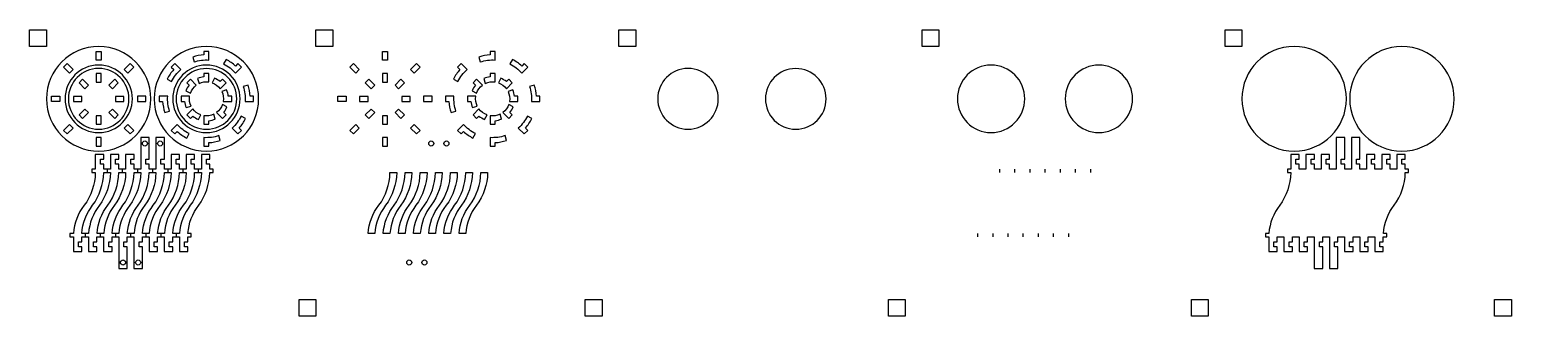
# Model space of a CAD drawing. Header units: inches. Extents: x 39 to 919, y 1 to 171.
import ezdxf

# ---------------------------------------------------------------- set-up
doc = ezdxf.new("R2010")
doc.units = ezdxf.units.IN
doc.header["$MEASUREMENT"] = 0
for name, color, linetype, lineweight, true_color in [('Corte 1', 3, 'Continuous', 25, 0x00ff00), ('Corte 2', 5, 'Continuous', 25, 0x0000ff), ('Corte 3', 1, 'Continuous', 25, 0xff0000), ('Corte 4', 30, 'Continuous', 25, 0xff7f00)]:
    doc.layers.add(name, color=color, linetype=linetype, lineweight=lineweight, true_color=true_color)

msp = doc.modelspace()

# ---------------------------------------------------------------- linework, layer by layer
for points in [[(49.26, 161.35), (39.26, 161.35), (39.26, 171.35), (49.26, 171.35)], [(219.26, 161.35), (209.26, 161.35), (209.26, 171.35), (219.26, 171.35)], [(399.26, 161.35), (389.26, 161.35), (389.26, 171.35), (399.26, 171.35)], [(579.26, 161.35), (569.26, 161.35), (569.26, 171.35), (579.26, 171.35)], [(759.26, 161.35), (749.26, 161.35), (749.26, 171.35), (759.26, 171.35)], [(199.26, 11.35), (209.26, 11.35), (209.26, 1.35), (199.26, 1.35)], [(369.26, 11.35), (379.26, 11.35), (379.26, 1.35), (369.26, 1.35)], [(549.26, 11.35), (559.26, 11.35), (559.26, 1.35), (549.26, 1.35)], [(729.26, 11.35), (739.26, 11.35), (739.26, 1.35), (729.26, 1.35)], [(909.26, 11.35), (919.26, 11.35), (919.26, 1.35), (909.26, 1.35)]]:
    msp.add_lwpolyline(points, close=True)
at = {"layer": 'Corte 1', "flags": 128}
for points in [[(65.05, 147.67), (62.93, 145.55), (59.4, 149.09), (61.52, 151.21)], [(81.76, 153.35), (78.76, 153.35), (78.76, 158.35), (81.76, 158.35)], [(95.46, 147.67), (97.58, 145.55), (101.12, 149.09), (98.99, 151.21)], [(235.05, 147.67), (232.93, 145.55), (229.4, 149.09), (231.52, 151.21)], [(251.76, 153.35), (248.76, 153.35), (248.76, 158.35), (251.76, 158.35)], [(265.46, 147.67), (267.58, 145.55), (271.12, 149.09), (268.99, 151.21)], [(72.12, 136.32), (74.25, 138.44), (70.71, 141.98), (68.59, 139.86)], [(78.76, 140.31), (81.76, 140.31), (81.76, 145.31), (78.76, 145.31)], [(91.92, 139.86), (89.8, 141.98), (86.27, 138.44), (88.39, 136.32)], [(242.12, 136.32), (244.25, 138.44), (240.71, 141.98), (238.59, 139.86)], [(248.76, 140.31), (251.76, 140.31), (251.76, 145.31), (248.76, 145.31)], [(261.92, 139.86), (259.8, 141.98), (256.27, 138.44), (258.39, 136.32)], [(57.26, 131.85), (57.26, 128.85), (52.26, 128.85), (52.26, 131.85)], [(70.26, 128.81), (70.26, 131.81), (65.26, 131.81), (65.26, 128.81)], [(74.25, 122.18), (72.12, 124.3), (68.59, 120.76), (70.71, 118.64)], [(89.8, 118.64), (91.92, 120.76), (88.39, 124.3), (86.27, 122.18)], [(95.26, 128.81), (95.26, 131.81), (90.26, 131.81), (90.26, 128.81)], [(103.26, 131.85), (103.26, 128.85), (108.26, 128.85), (108.26, 131.85)], [(227.26, 131.85), (227.26, 128.85), (222.26, 128.85), (222.26, 131.85)], [(240.26, 128.81), (240.26, 131.81), (235.26, 131.81), (235.26, 128.81)], [(244.25, 122.18), (242.12, 124.3), (238.59, 120.76), (240.71, 118.64)], [(259.8, 118.64), (261.92, 120.76), (258.39, 124.3), (256.27, 122.18)], [(265.26, 128.81), (265.26, 131.81), (260.26, 131.81), (260.26, 128.81)], [(273.26, 131.85), (273.26, 128.85), (278.26, 128.85), (278.26, 131.85)], [(62.93, 115.15), (65.05, 113.03), (61.52, 109.49), (59.4, 111.61)], [(78.76, 115.31), (81.76, 115.31), (81.76, 120.31), (78.76, 120.31)], [(97.58, 115.15), (95.46, 113.03), (98.99, 109.49), (101.12, 111.61)], [(232.93, 115.15), (235.05, 113.03), (231.52, 109.49), (229.4, 111.61)], [(248.76, 115.31), (251.76, 115.31), (251.76, 120.31), (248.76, 120.31)], [(267.58, 115.15), (265.46, 113.03), (268.99, 109.49), (271.12, 111.61)], [(81.76, 107.35), (78.76, 107.35), (78.76, 102.35), (81.76, 102.35)], [(251.76, 107.35), (248.76, 107.35), (248.76, 102.35), (251.76, 102.35)]]:
    msp.add_lwpolyline(points, close=True, dxfattribs=at)
for points in [[(123.6, 140.58, -0.098), (129.05, 147.67), (125.52, 151.21), (123.4, 149.09), (124.81, 147.67, 0.065217), (121, 142.08)], [(136.88, 152.19, -0.098), (145.76, 153.35), (145.76, 158.35), (142.76, 158.35), (142.76, 156.35, 0.065217), (136.11, 155.09)], [(154.48, 151.01, -0.098), (161.58, 145.55), (165.12, 149.09), (162.99, 151.21), (161.58, 149.8, 0.065217), (155.99, 153.6)], [(293.6, 140.58, -0.098), (299.05, 147.67), (295.52, 151.21), (293.4, 149.09), (294.81, 147.67, 0.065217), (291, 142.08)], [(306.88, 152.19, -0.098), (315.76, 153.35), (315.76, 158.35), (312.76, 158.35), (312.76, 156.35, 0.065217), (306.11, 155.09)], [(324.48, 151.01, -0.098), (331.58, 145.55), (335.12, 149.09), (332.99, 151.21), (331.58, 149.8, 0.065217), (325.99, 153.6)], [(166.09, 137.72, -0.098), (167.26, 128.85), (172.26, 128.85), (172.26, 131.85), (170.26, 131.85, 0.065217), (168.99, 138.5)], [(336.09, 137.72, -0.098), (337.26, 128.85), (342.26, 128.85), (342.26, 131.85), (340.26, 131.85, 0.065217), (338.99, 138.5)], [(122.42, 122.98, -0.098), (121.26, 131.85), (116.26, 131.85), (116.26, 128.85), (118.26, 128.85, 0.065217), (119.52, 122.2)], [(292.42, 122.98, -0.098), (291.26, 131.85), (286.26, 131.85), (286.26, 128.85), (288.26, 128.85, 0.065217), (289.52, 122.2)], [(134.03, 109.7, -0.098), (126.93, 115.15), (123.4, 111.61), (125.52, 109.49), (126.93, 110.91, 0.065217), (132.52, 107.1)], [(164.91, 120.12, -0.098), (159.46, 113.03), (162.99, 109.49), (165.12, 111.61), (163.7, 113.03, 0.065217), (167.51, 118.62)], [(304.03, 109.7, -0.098), (296.93, 115.15), (293.4, 111.61), (295.52, 109.49), (296.93, 110.91, 0.065217), (302.52, 107.1)], [(334.91, 120.12, -0.098), (329.46, 113.03), (332.99, 109.49), (335.12, 111.61), (333.7, 113.03, 0.065217), (337.51, 118.62)], [(151.63, 108.51, -0.098), (142.76, 107.35), (142.76, 102.35), (145.76, 102.35), (145.76, 104.35, 0.065217), (152.4, 105.61)], [(321.63, 108.51, -0.098), (312.76, 107.35), (312.76, 102.35), (315.76, 102.35), (315.76, 104.35, 0.065217), (322.4, 105.61)]]:
    msp.add_lwpolyline(points, format="xyb", close=True, dxfattribs=at)
at = {"layer": 'Corte 1'}
for points in [[(134.72, 133.71, -0.15), (138.25, 138.48), (134.71, 142.02), (132.59, 139.9), (134, 138.48, 0.074583), (132.07, 135.12)], [(139.89, 139.47, -0.15), (145.76, 140.35), (145.76, 145.35), (142.76, 145.35), (142.76, 143.35, 0.074583), (139.01, 142.34)], [(147.62, 139.89, -0.15), (152.39, 136.36), (155.92, 139.9), (153.8, 142.02), (152.39, 140.6, 0.074583), (149.02, 142.54)], [(304.72, 133.71, -0.15), (308.25, 138.48), (304.71, 142.02), (302.59, 139.9), (304, 138.48, 0.074583), (302.07, 135.12)], [(309.89, 139.47, -0.15), (315.76, 140.35), (315.76, 145.35), (312.76, 145.35), (312.76, 143.35, 0.074583), (309.01, 142.34)], [(317.62, 139.89, -0.15), (322.39, 136.36), (325.92, 139.9), (323.8, 142.02), (322.39, 140.6, 0.074583), (319.02, 142.54)], [(153.38, 134.72, -0.15), (154.26, 128.85), (159.26, 128.85), (159.26, 131.85), (157.26, 131.85, 0.074583), (156.24, 135.6)], [(323.38, 134.72, -0.15), (324.26, 128.85), (329.26, 128.85), (329.26, 131.85), (327.26, 131.85, 0.074583), (326.24, 135.6)], [(135.14, 125.98, -0.15), (134.26, 131.85), (129.26, 131.85), (129.26, 128.85), (131.26, 128.85, 0.074583), (132.27, 125.1)], [(140.9, 120.81, -0.15), (136.12, 124.34), (132.59, 120.8), (134.71, 118.68), (136.12, 120.1, 0.074583), (139.49, 118.16)], [(153.79, 126.99, -0.15), (150.27, 122.22), (153.8, 118.68), (155.92, 120.8), (154.51, 122.22, 0.074583), (156.44, 125.59)], [(305.14, 125.98, -0.15), (304.26, 131.85), (299.26, 131.85), (299.26, 128.85), (301.26, 128.85, 0.074583), (302.27, 125.1)], [(310.9, 120.81, -0.15), (306.12, 124.34), (302.59, 120.8), (304.71, 118.68), (306.12, 120.1, 0.074583), (309.49, 118.16)], [(323.79, 126.99, -0.15), (320.27, 122.22), (323.8, 118.68), (325.92, 120.8), (324.51, 122.22, 0.074583), (326.44, 125.59)], [(148.62, 121.23, -0.15), (142.76, 120.35), (142.76, 115.35), (145.76, 115.35), (145.76, 117.35, 0.074583), (149.5, 118.36)], [(318.62, 121.23, -0.15), (312.76, 120.35), (312.76, 115.35), (315.76, 115.35), (315.76, 117.35, 0.074583), (319.5, 118.36)], [(106.25, 103.85, -1), (109.26, 103.85, -1)], [(115.25, 103.85, -1), (118.26, 103.85, -1)], [(276.25, 103.85, -1), (279.26, 103.85, -1)], [(285.25, 103.85, -1), (288.26, 103.85, -1)], [(80.68, 67.18, 0.151664), (74.27, 50.55), (70.27, 50.55, -0.151664), (76.68, 67.18, 0.151729), (83.26, 86.55), (87.26, 86.55, -0.151729)], [(92.26, 86.55), (96.26, 86.55, -0.151729), (89.68, 67.18, 0.151664), (83.27, 50.55), (79.27, 50.55, -0.151664), (85.68, 67.18, 0.151729)], [(94.68, 67.18, 0.151729), (101.26, 86.55), (105.26, 86.55, -0.151729), (98.68, 67.18, 0.151664), (92.27, 50.55), (88.27, 50.55, -0.151664)], [(103.68, 67.18, 0.151729), (110.26, 86.55), (114.26, 86.55, -0.151729), (107.68, 67.18, 0.151664), (101.27, 50.55), (97.27, 50.55, -0.151664)], [(112.68, 67.18, 0.151729), (119.26, 86.55), (123.26, 86.55, -0.151729), (116.68, 67.18, 0.151664), (110.27, 50.55), (106.27, 50.55, -0.151664)], [(121.68, 67.18, 0.151729), (128.26, 86.55), (132.26, 86.55, -0.151729), (125.68, 67.18, 0.151664), (119.27, 50.55), (115.27, 50.55, -0.151664)], [(130.68, 67.18, 0.151729), (137.26, 86.55), (141.26, 86.55, -0.151729), (134.68, 67.18, 0.151664), (128.27, 50.55), (124.27, 50.55, -0.151664)], [(250.68, 67.18, 0.151664), (244.27, 50.55), (240.27, 50.55, -0.151664), (246.68, 67.18, 0.151729), (253.26, 86.55), (257.26, 86.55, -0.151729)], [(262.26, 86.55), (266.26, 86.55, -0.151729), (259.68, 67.18, 0.151664), (253.27, 50.55), (249.27, 50.55, -0.151664), (255.68, 67.18, 0.151729)], [(264.68, 67.18, 0.151729), (271.26, 86.55), (275.26, 86.55, -0.151729), (268.68, 67.18, 0.151664), (262.27, 50.55), (258.27, 50.55, -0.151664)], [(273.68, 67.18, 0.151729), (280.26, 86.55), (284.26, 86.55, -0.151729), (277.68, 67.18, 0.151664), (271.27, 50.55), (267.27, 50.55, -0.151664)], [(282.68, 67.18, 0.151729), (289.26, 86.55), (293.26, 86.55, -0.151729), (286.68, 67.18, 0.151664), (280.27, 50.55), (276.27, 50.55, -0.151664)], [(291.68, 67.18, 0.151729), (298.26, 86.55), (302.26, 86.55, -0.151729), (295.68, 67.18, 0.151664), (289.27, 50.55), (285.27, 50.55, -0.151664)], [(300.68, 67.18, 0.151729), (307.26, 86.55), (311.26, 86.55, -0.151729), (304.68, 67.18, 0.151664), (298.27, 50.55), (294.27, 50.55, -0.151664)], [(96.21, 33.25, -1), (93.2, 33.25, -1)], [(105.21, 33.25, -1), (102.2, 33.25, -1)], [(266.21, 33.25, -1), (263.2, 33.25, -1)], [(275.21, 33.25, -1), (272.2, 33.25, -1)]]:
    msp.add_lwpolyline(points, format="xyb", close=True, dxfattribs=at)
at = {"layer": 'Corte 2'}
for points in [[(62.26, 130.35, 1), (98.26, 130.35, 1)], [(126.26, 130.31, 1), (162.26, 130.31, 1)], [(412.26, 130.35, 1), (448.26, 130.35, 1)], [(476.26, 130.31, 1), (512.26, 130.31, 1)]]:
    msp.add_lwpolyline(points, format="xyb", close=True, dxfattribs=at)
at = {"layer": 'Corte 3'}
for points in [[(60.26, 130.35, 1), (100.26, 130.35, 1)], [(124.26, 130.35, 1), (164.26, 130.35, 1)], [(590.26, 130.35, 1), (630.26, 130.35, 1)], [(654.26, 130.35, 1), (694.26, 130.35, 1)]]:
    msp.add_lwpolyline(points, format="xyb", close=True, dxfattribs=at)
for points in [[(85.26, 88.55), (85.26, 86.55)], [(94.26, 88.55), (94.26, 86.55)], [(103.26, 88.55), (103.26, 86.55)], [(112.26, 88.55), (112.26, 86.55)], [(121.26, 88.55), (121.26, 86.55)], [(130.26, 88.55), (130.26, 86.55)], [(139.26, 88.55), (139.26, 86.55)], [(615.26, 88.55), (615.26, 86.55)], [(624.26, 88.55), (624.26, 86.55)], [(633.26, 88.55), (633.26, 86.55)], [(642.26, 88.55), (642.26, 86.55)], [(651.26, 88.55), (651.26, 86.55)], [(660.26, 88.55), (660.26, 86.55)], [(669.26, 88.55), (669.26, 86.55)], [(72.21, 50.55), (72.21, 48.55)], [(81.21, 50.55), (81.21, 48.55)], [(90.21, 50.55), (90.21, 48.55)], [(99.21, 50.55), (99.21, 48.55)], [(108.21, 50.55), (108.21, 48.55)], [(117.21, 50.55), (117.21, 48.55)], [(126.21, 50.55), (126.21, 48.55)], [(602.21, 50.55), (602.21, 48.55)], [(611.21, 50.55), (611.21, 48.55)], [(620.21, 50.55), (620.21, 48.55)], [(629.21, 50.55), (629.21, 48.55)], [(638.21, 50.55), (638.21, 48.55)], [(647.21, 50.55), (647.21, 48.55)], [(656.21, 50.55), (656.21, 48.55)]]:
    msp.add_lwpolyline(points, dxfattribs=at)
at = {"layer": 'Corte 4'}
for points in [[(111.26, 130.35, 1), (49.26, 130.35, 1)], [(175.26, 130.35, 1), (113.26, 130.35, 1)], [(821.26, 130.35, 1), (759.26, 130.35, 1)], [(885.26, 130.35, 1), (823.26, 130.35, 1)], [(146.26, 86.55), (148.26, 86.55), (148.26, 88.55), (146.26, 88.55), (146.26, 91.55), (144.26, 91.55), (144.26, 94.55), (146.26, 94.55), (146.26, 97.35), (141.26, 97.35), (141.26, 88.55), (137.26, 88.55), (137.26, 91.55), (135.26, 91.55), (135.26, 94.55), (137.26, 94.55), (137.26, 97.35), (132.26, 97.35), (132.26, 88.55), (128.26, 88.55), (128.26, 91.55), (126.26, 91.55), (126.26, 94.55), (128.26, 94.55), (128.26, 97.35), (123.26, 97.35), (123.26, 88.55), (119.26, 88.55), (119.26, 91.55), (117.26, 91.55), (117.26, 94.55), (119.26, 94.55), (119.26, 107.35), (114.26, 107.35), (114.26, 88.55), (110.26, 88.55), (110.26, 91.55), (108.26, 91.55), (108.26, 94.55), (110.26, 94.55), (110.26, 107.35), (105.26, 107.35), (105.26, 88.55), (101.26, 88.55), (101.26, 91.55), (99.26, 91.55), (99.26, 94.55), (101.26, 94.55), (101.26, 97.35), (96.26, 97.35), (96.26, 88.55), (92.26, 88.55), (92.26, 91.55), (90.26, 91.55), (90.26, 94.55), (92.26, 94.55), (92.26, 97.35), (87.26, 97.35), (87.26, 88.55), (83.26, 88.55), (83.26, 91.55), (81.26, 91.55), (81.26, 94.55), (83.26, 94.55), (83.26, 97.35), (78.26, 97.35), (78.26, 88.55), (76.26, 88.55), (76.26, 86.55), (78.26, 86.55, -0.151729), (71.68, 67.18, 0.151664), (65.27, 50.55), (63.21, 50.55), (63.21, 48.55), (65.21, 48.55), (65.21, 39.75), (70.21, 39.75), (70.21, 42.55), (68.21, 42.55), (68.21, 45.55), (70.21, 45.55), (70.21, 48.55), (74.21, 48.55), (74.21, 39.75), (79.21, 39.75), (79.21, 42.55), (77.21, 42.55), (77.21, 45.55), (79.21, 45.55), (79.21, 48.55), (83.21, 48.55), (83.21, 39.75), (88.21, 39.75), (88.21, 42.55), (86.21, 42.55), (86.21, 45.55), (88.21, 45.55), (88.21, 48.55), (92.21, 48.55), (92.21, 29.75), (97.21, 29.75), (97.21, 42.55), (95.21, 42.55), (95.21, 45.55), (97.21, 45.55), (97.21, 48.55), (101.21, 48.55), (101.21, 29.75), (106.21, 29.75), (106.21, 42.55), (104.21, 42.55), (104.21, 45.55), (106.21, 45.55), (106.21, 48.55), (110.21, 48.55), (110.21, 39.75), (115.21, 39.75), (115.21, 42.55), (113.21, 42.55), (113.21, 45.55), (115.21, 45.55), (115.21, 48.55), (119.21, 48.55), (119.21, 39.75), (124.21, 39.75), (124.21, 42.55), (122.21, 42.55), (122.21, 45.55), (124.21, 45.55), (124.21, 48.55), (128.21, 48.55), (128.21, 39.75), (133.21, 39.75), (133.21, 42.55), (131.21, 42.55), (131.21, 45.55), (133.21, 45.55), (133.21, 48.55), (135.21, 48.55), (135.21, 50.55), (133.27, 50.55, -0.151664), (139.68, 67.18, 0.151729)], [(856.26, 86.55), (858.26, 86.55), (858.26, 88.55), (856.26, 88.55), (856.26, 91.55), (854.26, 91.55), (854.26, 94.55), (856.26, 94.55), (856.26, 97.35), (851.26, 97.35), (851.26, 88.55), (847.26, 88.55), (847.26, 91.55), (845.26, 91.55), (845.26, 94.55), (847.26, 94.55), (847.26, 97.35), (842.26, 97.35), (842.26, 88.55), (838.26, 88.55), (838.26, 91.55), (836.26, 91.55), (836.26, 94.55), (838.26, 94.55), (838.26, 97.35), (833.26, 97.35), (833.26, 88.55), (829.26, 88.55), (829.26, 91.55), (827.26, 91.55), (827.26, 94.55), (829.26, 94.55), (829.26, 107.35), (824.26, 107.35), (824.26, 88.55), (820.26, 88.55), (820.26, 91.55), (818.26, 91.55), (818.26, 94.55), (820.26, 94.55), (820.26, 107.35), (815.26, 107.35), (815.26, 88.55), (811.26, 88.55), (811.26, 91.55), (809.26, 91.55), (809.26, 94.55), (811.26, 94.55), (811.26, 97.35), (806.26, 97.35), (806.26, 88.55), (802.26, 88.55), (802.26, 91.55), (800.26, 91.55), (800.26, 94.55), (802.26, 94.55), (802.26, 97.35), (797.26, 97.35), (797.26, 88.55), (793.26, 88.55), (793.26, 91.55), (791.26, 91.55), (791.26, 94.55), (793.26, 94.55), (793.26, 97.35), (788.26, 97.35), (788.26, 88.55), (786.26, 88.55), (786.26, 86.55), (788.26, 86.55, -0.151729), (781.68, 67.18, 0.151664), (775.27, 50.55), (773.21, 50.55), (773.21, 48.55), (775.21, 48.55), (775.21, 39.75), (780.21, 39.75), (780.21, 42.55), (778.21, 42.55), (778.21, 45.55), (780.21, 45.55), (780.21, 48.55), (784.21, 48.55), (784.21, 39.75), (789.21, 39.75), (789.21, 42.55), (787.21, 42.55), (787.21, 45.55), (789.21, 45.55), (789.21, 48.55), (793.21, 48.55), (793.21, 39.75), (798.21, 39.75), (798.21, 42.55), (796.21, 42.55), (796.21, 45.55), (798.21, 45.55), (798.21, 48.55), (802.21, 48.55), (802.21, 29.75), (807.21, 29.75), (807.21, 42.55), (805.21, 42.55), (805.21, 45.55), (807.21, 45.55), (807.21, 48.55), (811.21, 48.55), (811.21, 29.75), (816.21, 29.75), (816.21, 42.55), (814.21, 42.55), (814.21, 45.55), (816.21, 45.55), (816.21, 48.55), (820.21, 48.55), (820.21, 39.75), (825.21, 39.75), (825.21, 42.55), (823.21, 42.55), (823.21, 45.55), (825.21, 45.55), (825.21, 48.55), (829.21, 48.55), (829.21, 39.75), (834.21, 39.75), (834.21, 42.55), (832.21, 42.55), (832.21, 45.55), (834.21, 45.55), (834.21, 48.55), (838.21, 48.55), (838.21, 39.75), (843.21, 39.75), (843.21, 42.55), (841.21, 42.55), (841.21, 45.55), (843.21, 45.55), (843.21, 48.55), (845.21, 48.55), (845.21, 50.55), (843.27, 50.55, -0.151664), (849.68, 67.18, 0.151729)]]:
    msp.add_lwpolyline(points, format="xyb", close=True, dxfattribs=at)

doc.saveas('drawing.dxf')
